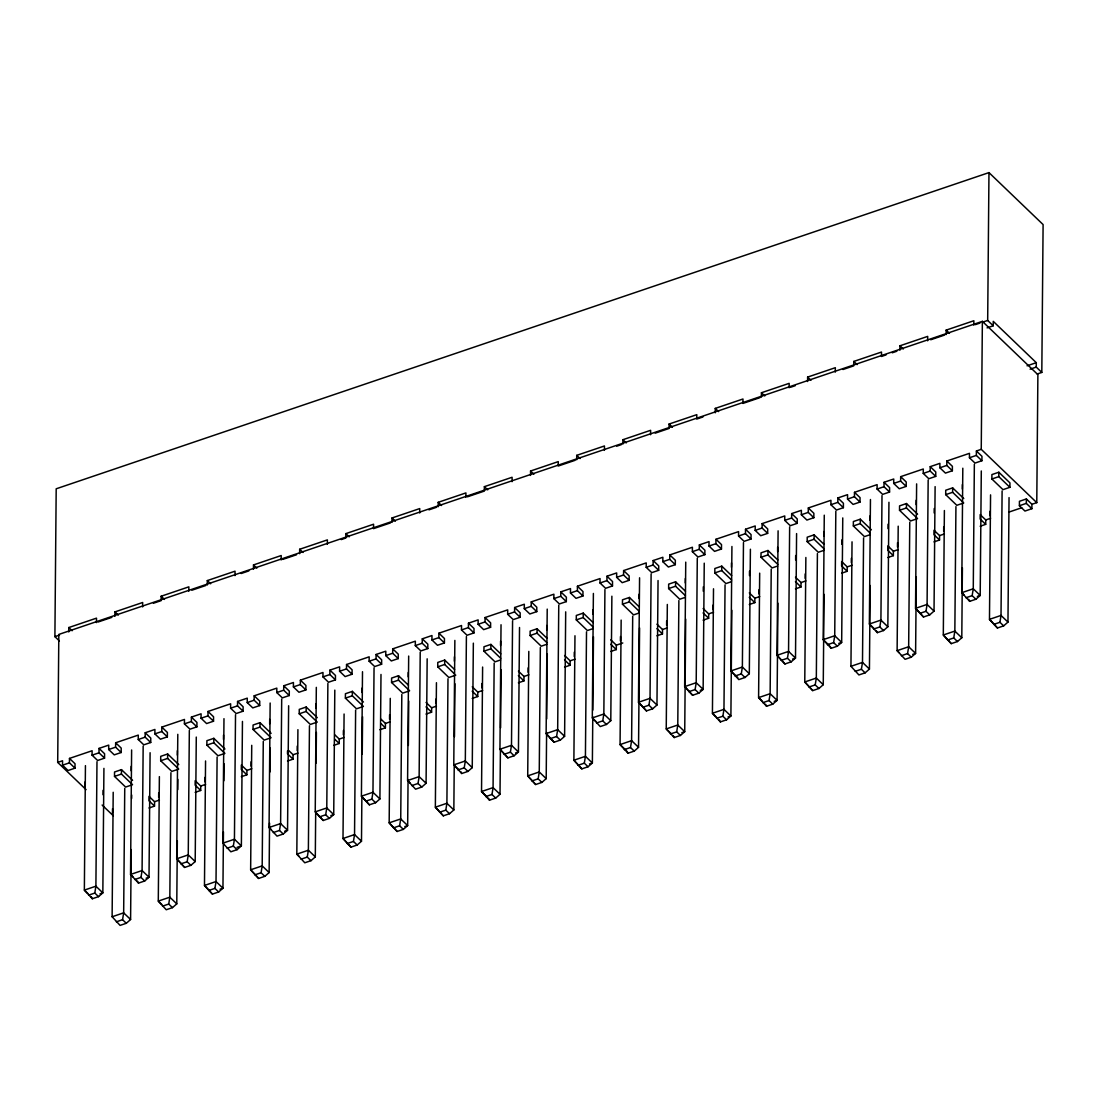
<?xml version="1.0" encoding="UTF-8"?>
<svg xmlns="http://www.w3.org/2000/svg" width="1098" height="1098" viewBox="0 0 1098 1098"><rect width="100%" height="100%" fill="white"/><g stroke="black" fill="none" stroke-linecap="round" stroke-linejoin="round"><path stroke-width="1.5" d="M59.347 640.916L54.9 636.648L56.19 488.802L988.969 172.606L1043.1 224.568L1041.81 372.428L1037.198 373.993M86.083 789.654L57.7 762.41L58.825 634.424L982.367 321.357L1037.885 374.651L1036.773 502.651L1031.914 504.284L1026.369 498.959L1019.438 501.306L1019.397 505.725L1024.956 511.05L1031.887 508.703L1031.914 504.284M1036.773 502.651L981.241 449.343L976.397 450.99L981.955 456.315L981.914 460.735L974.983 463.082L969.438 457.756L969.479 453.337L946.847 461.009L952.391 466.334L952.364 470.754L945.433 473.101L939.874 467.775L939.915 463.356L930.226 466.65L935.77 471.975L935.729 476.381L928.812 478.728L923.253 473.403L923.294 468.997L900.676 476.656L906.221 481.995L906.179 486.4L899.262 488.747L893.703 483.422L893.745 479.002L884.041 482.296L889.6 487.622L889.558 492.041L882.627 494.388L877.082 489.063L877.124 484.643L854.491 492.316L860.05 497.641L860.009 502.061L853.077 504.407L847.532 499.082L847.56 494.663L837.87 497.943L843.415 503.282L843.388 507.688L836.456 510.035L830.898 504.709L830.939 500.304L808.32 507.962L813.865 513.301L813.824 517.707L806.906 520.054L801.348 514.729L801.389 510.309L791.685 513.603L797.244 518.929L797.203 523.348L790.272 525.695L784.727 520.37L784.768 515.95L762.136 523.622L767.694 528.948L767.653 533.367L760.722 535.714L755.177 530.389L755.218 525.969L745.515 529.25L751.059 534.589L751.032 538.994L744.101 541.341L738.556 536.016L738.583 531.61L715.965 539.269L721.51 544.608L721.468 549.014L714.551 551.361L708.992 546.035L709.034 541.616L699.344 544.91L704.889 550.235L704.847 554.655L697.93 557.002L692.371 551.676L692.413 547.257L669.78 554.929L675.339 560.255L675.297 564.674L668.366 567.021L662.821 561.682L662.863 557.276L653.159 560.556L658.718 565.895L658.676 570.301L651.745 572.648L646.2 567.323L646.228 562.903L623.609 570.576L629.154 575.915L629.127 580.32L622.195 582.667L616.637 577.342L616.678 572.923L606.988 576.217L612.533 581.542L612.492 585.961L605.574 588.308L600.016 582.983L600.057 578.564L577.424 586.236L582.983 591.561L582.942 595.981L576.011 598.328L570.466 592.989L570.507 588.583L560.804 591.863L566.362 597.202L566.321 601.608L559.39 603.955L553.845 598.63L553.886 594.21L531.254 601.882L536.798 607.221L536.771 611.627L529.84 613.974L524.281 608.649L524.322 604.229L514.633 607.523L520.178 612.849L520.136 617.268L513.219 619.615L507.66 614.29L507.701 609.87L485.069 617.543L490.628 622.868L490.586 627.287L483.669 629.634L478.11 624.295L478.152 619.89L468.448 623.17L474.007 628.509L473.965 632.915L467.034 635.262L461.489 629.936L461.531 625.517L438.898 633.189L444.457 638.528L444.416 642.934L437.484 645.281L431.939 639.956L431.967 635.536L422.277 638.83L427.822 644.155L427.795 648.575L420.863 650.922L415.305 645.583L415.346 641.177L392.727 648.849L398.272 654.175L398.231 658.594L391.313 660.941L385.755 655.602L385.796 651.196L376.092 654.477L381.651 659.816L381.61 664.221L374.679 666.568L369.134 661.243L369.175 656.824L346.543 664.496L352.101 669.835L352.06 674.241L345.129 676.588L339.584 671.262L339.611 666.843L329.922 670.137L335.466 675.462L335.439 679.882L328.508 682.229L322.949 676.89L322.99 672.484L300.372 680.156L305.917 685.481L305.875 689.901L298.958 692.248L293.399 686.909L293.441 682.503L283.737 685.783L289.296 691.122L289.254 695.528L282.337 697.875L276.778 692.55L276.82 688.13L254.187 695.803L259.746 701.142L259.704 705.547L252.773 707.894L247.228 702.569L247.27 698.15L237.566 701.444L243.125 706.769L243.083 711.188L236.152 713.535L230.607 708.196L230.635 703.791L208.016 711.463L213.561 716.788L213.52 721.208L206.602 723.555L201.044 718.216L201.085 713.81L191.395 717.09L196.94 722.429L196.899 726.835L189.981 729.182L184.423 723.856L184.464 719.437L161.831 727.109L167.39 732.448L167.349 736.854L160.418 739.201L154.873 733.876L154.914 729.456L145.21 732.75L150.769 738.076L150.728 742.495L143.797 744.842L138.252 739.503L138.279 735.097L115.661 742.77L121.205 748.095L121.178 752.514L114.247 754.861L108.688 749.522L108.729 745.117L99.04 748.397L104.585 753.736L104.543 758.142L97.626 760.489L92.067 755.163L92.108 750.744L69.476 758.416L75.035 763.755L74.993 768.161L68.062 770.508L62.517 765.182L62.559 760.763L57.7 762.41M68.749 631.954L68.79 627.548L96.5 618.147L96.459 622.566M74.993 768.161L69.449 762.835L69.476 758.416M84.958 786.415L84.999 782.009M85.438 765.635L84.354 890.107L92.314 898.74L98.532 896.641L102.841 892.866L103.926 768.38M96.981 761.724L95.897 886.196L94.799 893.058L98.532 896.641M104.543 758.142L98.998 752.816L99.04 748.397M102.992 794.732L103.02 790.327M112.49 813.151L112.518 808.732M131.211 849.591L130.593 919.506L126.297 923.294L120.08 925.394L112.12 916.761L113.204 792.276M114.933 616.307L114.974 611.888L142.671 602.5L142.63 606.906M121.48 769.643L121.439 774.049L132.542 784.713L125.611 787.06L114.508 776.41L114.549 771.99L121.48 769.643L132.583 780.307M121.178 752.514L115.619 747.175L115.661 742.77M124.747 788.364L123.662 912.85L122.564 919.699L126.297 923.294M131.129 770.769L131.17 766.349M131.623 749.975L130.538 874.461L138.499 883.094L144.703 880.98L149.012 877.206L150.097 752.72M131.65 798.438L131.691 795.034M143.165 746.064L142.081 870.549L140.969 877.398L144.703 880.98M150.728 742.495L145.169 737.156L145.21 732.75M154.516 806.11L154.557 801.705L148.999 796.366L148.971 800.785L154.516 806.11L148.971 807.991M158.661 797.491L158.702 793.085M159.375 776.629L158.29 901.101L166.251 909.748L172.468 907.634L176.778 903.86L177.327 840.766M188.815 591.259L188.856 586.84L161.145 596.241L161.104 600.647L153.404 603.255M167.651 753.983L167.61 758.402L178.713 769.067L171.796 771.414L160.692 760.749L160.72 756.344L167.651 753.983L178.754 764.647M167.349 736.854L161.804 731.529L161.831 727.109M170.917 772.718L169.833 897.19L168.735 904.052L172.468 907.634M177.313 755.108L177.354 750.703M177.794 734.329L176.709 858.801L184.67 867.434L190.887 865.334L195.197 861.559L196.281 737.074M177.78 789.613L177.862 779.374M189.336 730.417L188.252 854.889L187.154 861.752L190.887 865.334M196.899 726.835L191.354 721.51L191.395 717.09M200.701 790.464L200.728 786.044L195.183 780.719L195.142 785.125L200.701 790.464L195.156 792.344M204.846 781.845L204.873 777.425M205.559 760.969L204.475 885.455L212.436 894.088L218.653 891.988L222.949 888.2L223.443 831.927M207.289 585.001L207.316 580.581L235.027 571.193L234.986 575.599M213.822 738.336L213.794 742.756L224.898 753.406L217.967 755.753L206.863 745.103L206.904 740.683L213.822 738.336L224.939 749.001M213.52 721.208L207.975 715.869L208.016 711.463M217.102 757.057L216.018 881.543L214.906 888.392L218.653 891.988M223.484 739.462L223.525 735.042M242.452 721.427L241.368 845.899L237.058 849.674L230.855 851.787L222.88 843.154L223.978 718.668M223.896 780.774L224.047 763.728M235.521 714.757L234.437 839.243L233.325 846.091L237.058 849.674M243.083 711.188L237.525 705.849L237.566 701.444M246.872 774.804L246.913 770.398L241.354 765.059L241.313 769.478L246.872 774.804L241.327 776.684M251.017 766.184L251.058 761.779M251.73 745.322L250.646 869.794L258.606 878.441L264.824 876.328L269.134 872.553L269.559 823.102M253.46 569.34L253.501 564.935L281.212 555.533L281.17 559.953M260.006 722.676L259.965 727.096L271.069 737.76L264.151 740.107L253.034 729.443L253.075 725.037L260.006 722.676L271.11 733.34M259.704 705.547L254.146 700.222L254.187 695.803M263.273 741.411L262.189 865.883L261.091 872.745L264.824 876.328M269.669 723.815L269.696 719.396M270.149 703.022L269.065 827.494L277.025 836.127L283.243 834.027L287.552 830.253L288.637 705.767M270.012 771.949L270.218 748.067M281.692 699.11L280.608 823.582L279.51 830.445L283.243 834.027M289.254 695.528L283.709 690.203L283.737 685.783M287.525 750.881L287.498 753.818L293.042 759.157L287.511 761.038M293.042 759.157L293.084 754.738L288.65 750.483M297.187 750.538L297.229 746.118M297.915 729.662L296.817 854.148L304.791 862.781L310.995 860.681L315.304 856.893L315.689 812.561M299.644 553.694L299.672 549.274L327.382 539.887L327.341 544.292M306.177 707.03L306.15 711.449L317.253 722.1L310.322 724.447L299.219 713.796L299.26 709.377L306.177 707.03L317.281 717.694M305.875 689.901L300.33 684.562L300.372 680.156M309.458 725.751L308.373 850.236L307.262 857.085L310.995 860.681M315.84 708.155L315.881 703.736M316.32 687.362L315.236 811.847L323.21 820.481L329.414 818.367L333.723 814.592L334.808 690.12M316.128 763.11L316.389 732.421M327.877 683.45L326.779 807.936L325.681 814.785L329.414 818.367M335.439 679.882L329.88 674.543L329.922 670.137M333.682 745.377L339.227 743.497L339.268 739.091L334.821 734.823M343.372 734.878L343.413 730.472M344.086 714.016L343.001 838.501L350.962 847.134L357.179 845.021L361.489 841.246L361.873 796.915M390.449 522.909L373.526 528.646L373.567 524.226L345.856 533.628L345.815 538.034L341.204 539.598M352.362 691.369L352.321 695.789L363.424 706.453L356.493 708.8L345.39 698.136L345.431 693.73L352.362 691.369L363.465 702.034M352.06 674.241L346.501 668.915L346.543 664.496M355.628 710.104L354.544 834.576L353.446 841.439L357.179 845.021M362.024 692.509L362.052 688.089M362.505 671.715L361.42 796.187L369.381 804.82L375.598 802.72L379.908 798.946L380.992 674.46M362.244 754.285L362.573 716.761M374.047 667.804L372.963 792.276L371.865 799.138L375.598 802.72M381.61 664.221L376.065 658.896L376.092 654.477M379.867 729.731L385.398 727.85L385.439 723.431L381.006 719.176M389.543 719.231L389.584 714.812M390.27 698.355L389.172 822.841L397.147 831.474L403.35 829.374L407.66 825.586L408.058 779.553M391.986 522.387L392.027 517.968L419.738 508.58L419.697 512.986M398.533 675.723L398.492 680.142L409.609 690.793L402.678 693.14L391.574 682.489L391.615 678.07L398.533 675.723L408.401 685.193M398.231 658.594L392.686 653.255L392.727 648.849M401.813 694.444L400.729 818.93L399.617 825.778L403.35 829.374M408.195 676.848L408.236 672.443M408.676 656.055L407.591 780.541L415.566 789.174L421.769 787.06L426.079 783.286L427.163 658.814M408.36 745.446L408.744 701.114M420.218 652.143L419.134 776.629L418.036 783.478L421.769 787.06M427.795 648.575L422.236 643.236L422.277 638.83M426.038 714.071L431.583 712.19L431.624 707.785L426.065 702.446M435.728 703.571L435.769 699.165M436.441 682.709L435.357 807.195L443.317 815.828L449.535 813.714L453.845 809.94L454.229 765.608M438.171 506.727L438.212 502.321L465.909 492.92L465.881 497.339M455.78 675.146L448.849 677.493L437.745 666.829L437.786 662.423L444.717 660.076L454.586 669.547M444.416 642.934L438.857 637.609L438.898 633.189M454.545 673.952L444.676 664.482L444.717 660.076M447.984 678.797L446.9 803.269L445.802 810.132L449.535 813.714M454.366 661.202L454.407 656.782M454.86 640.409L453.776 764.881L461.736 773.514L467.954 771.414L472.25 767.639L473.348 643.154M454.476 736.621L454.943 683.752M466.403 636.497L465.319 760.969L464.221 767.831L467.954 771.414M473.965 632.915L468.407 627.589L468.448 623.17M472.222 698.424L477.754 696.544L477.795 692.124L472.25 686.799M481.898 687.924L481.94 683.505M482.612 667.049L481.528 791.534L489.502 800.168L495.706 798.068L500.015 794.279L500.4 749.948M512.052 481.679L512.093 477.273L484.383 486.661L484.342 491.081L467.419 496.818M500.578 659.953L495.033 661.833L483.93 651.183L483.971 646.763L490.888 644.416L500.757 653.886M490.586 627.287L485.041 621.948L485.069 617.543M500.729 658.306L490.847 648.836L490.888 644.416M494.169 663.137L493.071 787.623L491.973 794.472L495.706 798.068M500.551 645.542L500.592 641.136M501.031 624.748L499.947 749.234L507.907 757.867L514.125 755.753L518.434 751.979L519.519 627.507M500.592 727.782L501.1 669.807M512.574 620.837L511.49 745.322L510.392 752.171L514.125 755.753M520.136 617.268L514.591 611.929L514.633 607.523M518.393 682.764L523.938 680.884L523.979 676.478L518.421 671.139M528.083 672.278L528.124 667.859M528.797 651.402L527.713 775.888L535.673 784.521L541.89 782.407L546.2 778.633L546.598 732.586M530.526 475.42L530.567 471.015L558.264 461.613L558.223 466.032L575.16 460.295M546.749 644.306L541.204 646.187L530.101 635.522L530.142 631.117L537.073 628.77L546.941 638.24M536.771 611.627L531.212 606.302L531.254 601.882M546.9 642.646L537.032 633.175L537.073 628.77M540.34 647.491L539.255 771.963L538.157 778.825L541.89 782.407M546.722 629.895L546.763 625.476M547.216 609.102L546.131 733.574L554.092 742.207L560.309 740.107L564.605 736.333L565.69 611.847M546.708 718.943L547.284 654.147M558.758 605.19L557.674 729.662L556.562 736.525L560.309 740.107M566.321 601.608L560.762 596.283L560.804 591.863M564.564 667.117L570.109 665.237L570.15 660.818L564.592 655.492M574.254 656.618L574.295 652.198M574.968 635.756L573.883 760.228L581.858 768.861L588.061 766.761L592.371 762.973L592.769 716.939M576.697 459.774L576.738 455.354L604.449 445.966L604.408 450.372M592.92 628.66L587.389 630.526L576.285 619.876L576.313 615.456L583.244 613.109L593.112 622.58M582.942 595.981L577.397 590.642L577.424 586.236M593.071 626.999L583.203 617.529L583.244 613.109M586.51 631.83L585.426 756.316L584.328 763.165L588.061 766.761M592.906 614.235L592.947 609.829M593.387 593.442L592.302 717.927L600.263 726.56L606.48 724.46L610.79 720.672L611.874 596.2M592.838 710.118L593.469 636.799M604.929 589.53L603.845 714.016L602.747 720.864L606.48 724.46M612.492 585.961L606.947 580.622L606.988 576.217M610.749 651.457L616.294 649.577L616.321 645.171L610.776 639.832M620.439 640.971L620.466 636.552M621.152 620.096L620.068 744.581L628.029 753.214L634.246 751.101L638.542 747.326L639.585 627.96M622.882 444.114L622.923 439.708L650.62 430.306L650.579 434.726M639.105 613L633.56 614.88L622.456 604.216L622.497 599.81L629.429 597.463L639.297 606.933M629.127 580.32L623.568 574.995L623.609 570.576M639.256 611.353L629.387 601.869L629.429 597.463M632.695 616.184L631.611 740.656L630.499 747.518L634.246 751.101M639.077 598.588L639.118 594.169M639.571 577.795L638.473 702.267L646.447 710.9L652.651 708.8L656.961 705.026L658.045 580.54M651.114 573.883L650.03 698.355L648.918 705.218L652.651 708.8M658.676 570.301L653.118 564.976L653.159 560.556M656.92 635.811L662.465 633.93L662.506 629.511L656.947 624.186M666.61 625.311L666.651 620.892M667.323 604.449L666.239 728.921L674.199 737.554L680.417 735.454L684.727 731.666L685.701 619.135M702.912 416.979L696.763 419.065L696.805 414.66L669.094 424.048L669.053 428.467L655.204 433.161M685.276 597.353L679.744 599.22L668.641 588.569L668.668 584.15L675.599 581.803L685.468 591.273M675.297 564.674L669.739 559.335L669.78 554.929M685.427 595.692L675.558 586.222L675.599 581.803M678.866 600.524L677.782 725.009L676.684 731.872L680.417 735.454M685.262 582.928L685.303 578.522M685.742 562.135L684.658 686.621L692.618 695.254L698.836 693.154L703.145 689.366L704.243 563.178M697.285 558.223L696.201 682.709L695.103 689.558L698.836 693.154M704.847 554.655L699.302 549.316L699.344 544.91M703.283 591.246L703.324 586.826M703.104 620.15L708.649 618.27L708.677 613.864L703.132 608.539M712.794 609.664L712.822 605.245M713.508 588.789L712.424 713.275L720.384 721.908L726.588 719.794L730.897 716.02L731.831 610.296M715.237 412.807L715.265 408.401L742.975 398.999L742.934 403.419L759.871 397.682M731.46 581.693L725.915 583.573L714.812 572.909L714.853 568.503L721.77 566.156L731.652 575.626M721.468 549.014L715.923 543.688L715.965 539.269M731.611 580.046L721.743 570.562L721.77 566.156M725.051 584.877L723.966 709.363L722.855 716.212L726.588 719.794M731.433 567.282L731.474 562.862M731.927 546.488L730.829 670.96L738.803 679.593L745.007 677.493L749.316 673.719L750.401 549.233M743.47 542.577L742.372 667.049L741.274 673.911L745.007 677.493M751.032 538.994L745.473 533.669L745.515 529.25M749.467 575.585L749.509 571.18M749.275 604.504L754.82 602.624L754.861 598.204L749.303 592.879M758.965 594.004L759.006 589.599M759.679 573.142L758.594 697.614L766.555 706.247L772.772 704.147L777.082 700.359L777.933 603.173M761.408 397.16L761.449 392.741L789.16 383.353L789.119 387.759M777.631 566.046L772.086 567.913L760.983 557.262L761.024 552.843L767.955 550.496L777.823 559.98M767.653 533.367L762.094 528.028L762.136 523.622M777.782 564.386L767.914 554.915L767.955 550.496M771.221 569.217L770.137 693.703L769.039 700.565L772.772 704.147M777.617 551.621L777.645 547.216M778.098 530.828L777.013 655.314L784.974 663.947L791.191 661.847L795.501 658.059L796.585 533.587M789.64 526.916L788.556 651.402L787.458 658.251L791.191 661.847M797.203 523.348L791.658 518.023L791.685 513.603M795.638 559.939L795.679 555.519M795.46 588.844L800.991 586.963L801.032 582.558L795.487 577.232M805.136 578.358L805.177 573.938M805.863 557.482L804.765 681.968L812.74 690.601L818.943 688.487L823.253 684.713L824.049 594.334M807.593 381.5L807.62 377.094L835.331 367.693L835.29 372.112M823.816 550.386L818.271 552.267L807.167 541.602L807.208 537.197L814.126 534.85L823.994 544.32M813.824 517.707L808.279 512.382L808.32 507.962M823.967 548.739L814.098 539.255L814.126 534.85M817.406 553.57L816.322 678.056L815.21 684.905L818.943 688.487M823.788 535.975L823.829 531.556M824.269 515.182L823.184 639.654L831.159 648.3L837.362 646.187L841.672 642.412L842.756 517.927M835.825 511.27L834.727 635.742L833.629 642.605L837.362 646.187M843.388 507.688L837.829 502.362L837.87 497.943M841.823 544.279L841.864 539.873M847.176 571.317L847.217 566.897L841.658 561.572L841.617 565.992L847.176 571.317L841.631 573.197M851.321 562.698L851.362 558.292M870.165 585.509L869.438 669.053L865.128 672.841L858.91 674.941L850.95 666.308L852.034 541.836M853.777 364.385L853.805 361.434L881.502 352.046L881.474 356.466L886.086 354.887M869.987 534.74L864.442 536.606L853.338 525.956L853.379 521.536L860.31 519.189L871.414 529.854M860.009 502.061L854.45 496.721L854.491 492.316M870.138 533.079L860.269 523.609L860.31 519.189M863.577 537.91L862.493 662.396L861.395 669.258L865.128 672.841M869.973 520.315L870 515.909M870.453 499.521L869.369 624.007L877.329 632.64L883.547 630.54L887.843 626.752L888.941 502.28M881.996 495.61L880.912 620.096L879.814 626.944L883.547 630.54M889.558 492.041L884.014 486.716L884.041 482.296M887.994 528.632L888.035 524.213M893.347 555.657L893.388 551.251L887.843 545.926L887.802 550.331L893.347 555.657L887.815 557.537M897.491 547.051L897.533 542.632M898.205 526.175L897.121 650.661L905.095 659.294L911.299 657.18L915.608 653.406L916.281 576.67M899.935 350.193L899.976 345.788L927.686 336.386L927.645 340.805M906.481 503.543L906.44 507.949L917.544 518.613L910.626 520.96L899.523 510.296L899.564 505.89L906.481 503.543L917.585 514.193M906.179 486.4L900.635 481.075L900.676 476.656M909.762 522.264L908.664 646.749L907.566 653.598L911.299 657.18M916.144 504.668L916.185 500.249M916.624 483.875L915.54 608.347L923.5 616.994L929.718 614.88L934.027 611.106L935.112 486.62M928.167 479.963L927.083 604.435L925.985 611.298L929.718 614.88M935.729 476.381L930.184 471.056L930.226 466.65M934.178 512.972L934.206 508.566M939.531 540.01L939.572 535.591L934.014 530.265L933.973 534.685L939.531 540.01L933.986 541.89M943.676 531.391L943.717 526.985M944.39 510.529L943.306 635.001L951.266 643.634L957.483 641.534L961.793 637.76L962.397 567.844M946.119 334.547L946.16 330.127L973.857 320.74L973.83 325.159M952.666 487.883L952.625 492.302L963.728 502.953L956.797 505.3L945.694 494.649L945.735 490.23L952.666 487.883L963.77 498.547M952.364 470.754L946.805 465.415L946.847 461.009M955.933 506.617L954.848 631.089L953.75 637.952L957.483 641.534M962.315 489.008L962.356 484.602M962.809 468.215L961.724 592.7L969.685 601.333L975.902 599.234L980.198 595.445L981.296 470.973M974.351 464.303L973.267 588.789L972.155 595.638L975.902 599.234M981.914 460.735L976.355 455.409L976.397 450.99M981.241 449.343L982.367 321.357M985.702 524.35L985.743 519.944L980.185 514.619L980.157 519.025L985.702 524.35L980.157 526.23M987.075 327.877L993.223 325.79L987.678 320.451L988.969 172.606M989.847 515.744L989.888 511.325M990.561 494.869L989.476 619.354L997.451 627.987L1003.654 625.874L1007.964 622.099L1009.048 497.614M991.878 478.989L991.906 474.583L998.837 472.236L1009.94 482.887L1009.899 487.306L1002.982 489.653L991.878 478.989L998.796 476.642L1009.899 487.306M993.223 325.79L993.265 321.371L1036.292 362.683L1036.251 367.089L1041.81 372.428M998.796 476.642L998.837 472.236M1002.103 490.957L1001.019 615.443L999.921 622.292L1003.654 625.874M1031.887 508.703L1026.328 503.378L1026.369 498.959M54.9 636.648L59.512 635.083M97.997 622.044L111.845 617.351M191.889 590.216L205.751 585.522M241.148 573.513L248.848 570.905M282.708 559.431L296.556 554.737M428.934 509.856L436.633 507.249M616.719 446.2L621.344 444.635M790.656 387.237L795.268 385.673M842.99 369.504L853.764 365.854M892.249 352.801L896.86 351.236M930.72 339.762L944.582 335.068M975.367 324.637L979.979 323.059M983.053 322.016L987.678 320.451M1027.055 365.812L1036.292 362.683M1030.102 369.175L1036.251 367.089M62.517 765.182L69.449 762.835M92.067 755.163L98.998 752.816M108.688 749.522L115.619 747.175M138.252 739.503L145.169 737.156M154.873 733.876L161.804 731.529M184.423 723.856L191.354 721.51M201.044 718.216L207.975 715.869M230.607 708.196L237.525 705.849M247.228 702.569L254.146 700.222M276.778 692.55L283.709 690.203M293.399 686.909L300.33 684.562M322.949 676.89L329.88 674.543M339.584 671.262L346.501 668.915M369.134 661.243L376.065 658.896M385.755 655.602L392.686 653.255M415.305 645.583L422.236 643.236M431.939 639.956L438.857 637.609M461.489 629.936L468.407 627.589M478.11 624.295L485.041 621.948M507.66 614.29L514.591 611.929M524.281 608.649L531.212 606.302M553.845 598.63L560.762 596.283M570.466 592.989L577.397 590.642M600.016 582.983L606.947 580.622M616.637 577.342L623.568 574.995M646.2 567.323L653.118 564.976M662.821 561.682L669.739 559.335M692.371 551.676L699.302 549.316M708.992 546.035L715.923 543.688M738.556 536.016L745.473 533.669M755.177 530.389L762.094 528.028M784.727 520.37L791.658 518.023M801.348 514.729L808.279 512.382M830.898 504.709L837.829 502.362M847.532 499.082L854.45 496.721M877.082 489.063L884.014 486.716M893.703 483.422L900.635 481.075M923.253 473.403L930.184 471.056M939.874 467.775L946.805 465.415M969.438 457.756L976.355 455.409M114.508 776.41L121.439 774.049M160.692 760.749L167.61 758.402M206.863 745.103L213.794 742.756M253.034 729.443L259.965 727.096M299.219 713.796L306.15 711.449M345.39 698.136L352.321 695.789M391.574 682.489L398.492 680.142M437.745 666.829L444.676 664.482M483.93 651.183L490.847 648.836M530.101 635.522L537.032 633.175M576.285 619.876L583.203 617.529M622.456 604.216L629.387 601.869M668.641 588.569L675.558 586.222M714.812 572.909L721.743 570.562M760.983 557.262L767.914 554.915M807.167 541.602L814.098 539.255M853.338 525.956L860.269 523.609M899.523 510.296L906.44 507.949M945.694 494.649L952.625 492.302M1019.397 505.725L1026.328 503.378M154.557 801.705L159.402 800.058M200.728 786.044L205.587 784.397M246.913 770.398L251.758 768.751M293.084 754.738L297.942 753.091M339.268 739.091L344.113 737.444M385.439 723.431L390.284 721.784M431.624 707.785L436.469 706.138M477.795 692.124L482.64 690.491M523.979 676.478L528.824 674.831M570.15 660.818L574.995 659.184M616.321 645.171L622.786 642.975M662.506 629.511L667.351 627.878M708.677 613.864L713.535 612.217M754.861 598.204L759.706 596.571M801.032 582.558L805.877 580.911M847.217 566.897L852.062 565.264M893.388 551.251L898.233 549.604M939.572 535.591L944.417 533.957M985.743 519.944L990.588 518.297M1008.829 512.121L1021.758 507.729M222.88 843.154L234.437 839.243L241.368 845.899L237.044 847.368M88.581 895.158L94.799 893.058M134.766 879.512L140.969 877.398M180.937 863.851L187.154 861.752M227.121 848.205L233.325 846.091M273.292 832.545L279.51 830.445M319.477 816.898L325.681 814.785M365.648 801.238L371.865 799.138M411.819 785.592L418.036 783.478M458.003 769.931L464.221 767.831M504.174 754.285L510.392 752.171M550.359 738.625L556.562 736.525M596.53 722.978L602.747 720.864M642.714 707.318L648.918 705.218M688.885 691.671L695.103 689.558M735.07 676.011L741.274 673.911M781.241 660.365L787.458 658.251M827.412 644.704L833.629 642.605M873.596 629.058L879.814 626.944M919.767 613.398L925.985 611.298M965.952 597.751L972.155 595.638M99.959 893.841L102.841 892.866L95.897 886.196L84.354 890.107L87.826 893.443M146.13 878.18L149.012 877.206L142.081 870.549L130.538 874.461L132.844 876.684M284.656 831.227L287.552 830.253L280.608 823.582L269.065 827.494L271.371 829.717M330.841 815.567L333.723 814.592L326.779 807.936L315.236 811.847L323.21 820.481M515.552 752.954L518.434 751.979L511.49 745.322L499.947 749.234L507.907 757.867M700.25 690.354L703.145 689.366L696.201 682.709L684.658 686.621L692.618 695.254M792.605 659.047L795.501 658.059L788.556 651.402L777.013 655.314L784.974 663.947M838.79 643.387L841.672 642.412L834.727 635.742L823.184 639.654L828.976 645.212M977.316 596.434L980.198 595.445L973.267 588.789L961.724 592.7L964.03 594.924M112.12 916.761L123.662 912.85L130.593 919.506M850.95 666.308L862.493 662.396L869.438 669.053M116.347 921.812L122.564 919.699M162.518 906.152L168.735 904.052M208.702 890.505L214.906 888.392M254.873 874.845L261.091 872.745M301.058 859.199L307.262 857.085M347.229 843.539L353.446 841.439M393.413 827.892L399.617 825.778M439.584 812.232L445.802 810.132M485.769 796.585L491.973 794.472M531.94 780.925L538.157 778.825M578.111 765.279L584.328 763.165M624.295 749.618L630.499 747.518M670.466 733.972L676.684 731.872M716.651 718.312L722.855 716.212M762.822 702.665L769.039 700.565M809.006 687.005L815.21 684.905M855.177 671.358L861.395 669.258M901.362 655.712L907.566 653.598M947.533 640.052L953.75 637.952M993.704 624.405L999.921 622.292M220.067 889.188L222.949 888.2L216.018 881.543L204.475 885.455L212.436 894.088M404.778 826.574L407.66 825.586L400.729 818.93L389.172 822.841L397.147 831.474M589.489 763.961L592.371 762.973L585.426 756.316L573.883 760.228L581.858 768.861M681.844 732.654L684.727 731.666L677.782 725.009L666.239 728.921L670.864 733.368M728.015 716.994L730.897 716.02L723.966 709.363L712.424 713.275L715.882 716.596M774.186 701.348L777.082 700.359L770.137 693.703L758.594 697.614L762.067 700.949M912.726 654.381L915.608 653.406L908.664 646.749L897.121 650.661L899.44 652.885M946.16 330.127L949.482 333.325M899.976 345.788L903.311 348.986M853.805 361.434L857.126 364.632M807.62 377.094L810.955 380.292M1007.964 622.099L1001.019 615.443L989.476 619.354L997.451 627.987M761.449 392.741L764.784 395.939M934.027 611.106L927.083 604.435L915.54 608.347L923.5 616.994M961.793 637.76L954.848 631.089L943.306 635.001L951.266 643.634M715.265 408.401L718.6 411.599M887.843 626.752L880.912 620.096L869.369 624.007L873.994 628.454M669.094 424.048L672.429 427.246M795.446 581.638L800.991 586.963M622.923 439.708L626.244 442.906M749.261 597.298L754.82 602.624M823.253 684.713L816.322 678.056L804.765 681.968L812.74 690.601M576.738 455.354L580.073 458.552M703.091 612.945L708.649 618.27M749.316 673.719L742.372 667.049L730.829 670.96L737.774 677.631M530.567 471.015L533.889 474.212M656.92 628.605L662.465 633.93M484.383 486.661L487.718 489.859M610.735 644.251L616.294 649.577M656.961 705.026L650.03 698.355L638.473 702.267L646.447 710.9M438.212 502.321L441.533 505.519M564.564 659.912L570.109 665.237M610.79 720.672L603.845 714.016L592.302 717.927L595.775 721.262M638.542 747.326L631.611 740.656L620.068 744.581L625.846 750.126M392.027 517.968L395.362 521.166M518.38 675.558L523.938 680.884M564.605 736.333L557.674 729.662L546.131 733.574L554.092 742.207M345.856 533.628L349.191 536.826M472.209 691.205L477.754 696.544M546.2 778.633L539.255 771.963L527.713 775.888L535.673 784.521M299.672 549.274L303.007 552.472M426.024 706.865L431.583 712.19M472.25 767.639L465.319 760.969L453.776 764.881L458.401 769.327M500.015 794.279L493.071 787.623L481.528 791.534L486.153 795.981M253.501 564.935L256.836 568.133M380.965 723.582L385.398 727.85M426.079 783.286L419.134 776.629L407.591 780.541L409.911 782.764M453.845 809.94L446.9 803.269L435.357 807.195L443.317 815.828M207.316 580.581L210.651 583.779M334.78 739.242L339.227 743.497M379.908 798.946L372.963 792.276L361.42 796.187L369.381 804.82M161.145 596.241L164.48 599.439M361.489 841.246L354.544 834.576L343.001 838.501L350.962 847.134M114.974 611.888L118.296 615.086M315.304 856.893L308.373 850.236L296.817 854.148L299.136 856.371M68.79 627.548L72.125 630.746M269.134 872.553L262.189 865.883L250.646 869.794L258.606 878.441M195.197 861.559L188.252 854.889L176.709 858.801L184.67 867.434M102.128 805.054L113.231 815.704M176.778 903.86L169.833 897.19L158.29 901.101L161.763 904.436M968.656 599.357L969.685 601.333M876.3 630.664L877.329 632.64M830.129 646.324L831.159 648.3M765.539 704.285L766.555 706.247M719.355 719.931L720.384 721.908M673.184 735.591L674.199 737.554M626.999 751.238L628.029 753.214M488.473 798.191L489.502 800.168M460.707 771.551L461.736 773.514M137.47 881.118L138.499 883.094M91.299 896.778L92.314 898.74"/></g></svg>
